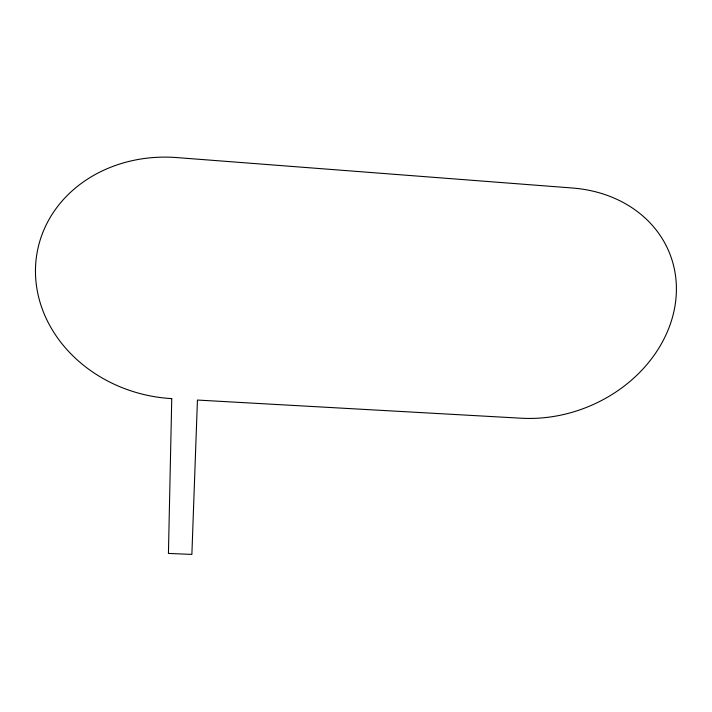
<?xml version="1.0" encoding="UTF-8"?>
<svg xmlns="http://www.w3.org/2000/svg" width="712" height="712" viewBox="0 0 712 712"><rect width="100%" height="100%" fill="white"/><g stroke="black" fill="none" stroke-linecap="round" stroke-linejoin="round"><path stroke-width="1.07" d="M171.752 398.613L168.433 553.42L191.875 554.417L197.438 400.055L521.309 418.22A133.829 112.184 -21.9 0 0 673.89 311.553A133.829 112.184 -21.9 0 0 572.368 188.004L176.914 157.583A137.977 120.043 12 0 0 35.484 268.86A137.977 120.043 12 0 0 171.752 398.613"/></g></svg>
